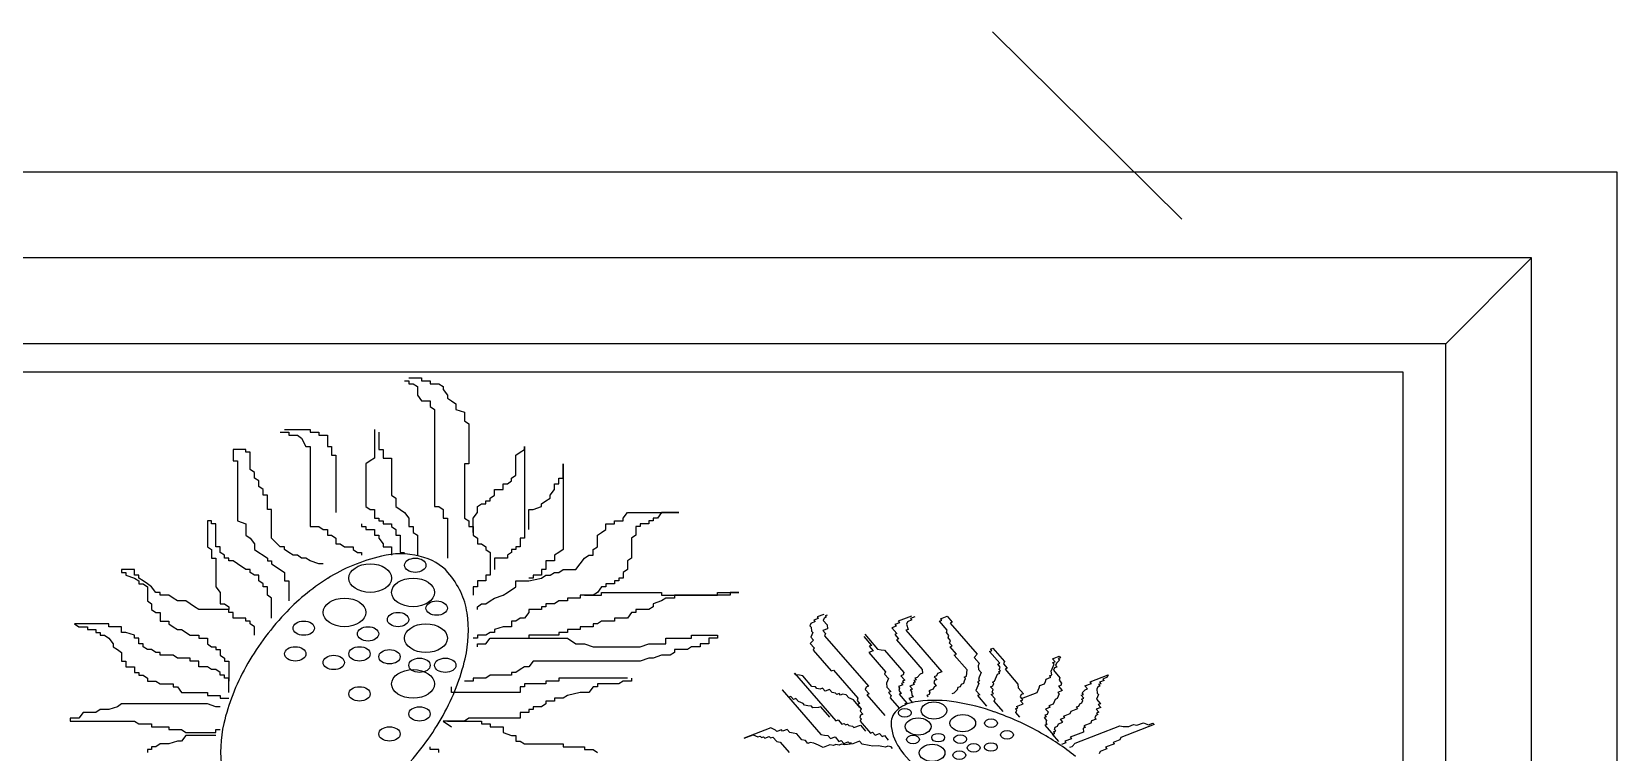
# Model space of a CAD drawing. Header units: millimetres. Extents: x 6388 to 59789, y -18725 to 8137.
# Drawn here: x 16702.6 to 17146.6, y 6246.8 to 6448.4 of the extents above; entities that cross this region are included whole.
import ezdxf

# ---------------------------------------------------------------- set-up
doc = ezdxf.new("R2010")
doc.units = ezdxf.units.MM

# ---------------------------------------------------------------- blocks, each defined once
blk = doc.blocks.new('A$C6FB662AA')
for p, q in [((1708.89, 2100.13), (1761.89, 2047.65)), ((1883.86, 2060.84), (1211.86, 2060.84)), ((1883.86, 1580.84), (1883.86, 2060.84)), ((1859.86, 2036.84), (1235.86, 2036.84)), ((1835.86, 2012.84), (1859.86, 2036.84)), ((1859.86, 1604.84), (1859.86, 2036.84)), ((1835.86, 2012.84), (1259.86, 2012.84)), ((1835.86, 1628.84), (1835.86, 2012.84)), ((1823.86, 2004.84), (1271.86, 2004.84)), ((1544.26, 2002.44), (1545.46, 2002.44)), ((1545.46, 2003.24), (1549.06, 2003.24)), ((1545.46, 2002.44), (1545.46, 2001.64)), ((1549.06, 2003.24), (1549.06, 2002.44)), ((1549.06, 2002.44), (1551.46, 2002.44)), ((1551.46, 2002.44), (1551.46, 2001.64)), ((1823.86, 1636.84), (1823.86, 2004.84)), ((1545.46, 2001.64), (1546.66, 2001.64)), ((1546.66, 2001.64), (1547.86, 2000.84)), ((1547.86, 2000.84), (1547.86, 1998.44)), ((1547.86, 1998.44), (1549.06, 1996.84)), ((1551.46, 2001.64), (1553.86, 2001.64)), ((1553.86, 2001.64), (1555.06, 2000.84)), ((1555.06, 2000.84), (1555.06, 2000.04)), ((1555.06, 2000.04), (1556.26, 1998.44)), ((1556.26, 1998.44), (1556.26, 1997.64)), ((1549.06, 1996.84), (1551.46, 1996.84)), ((1551.46, 1996.84), (1551.46, 1995.24)), ((1551.46, 1995.24), (1552.66, 1994.44)), ((1552.66, 1994.44), (1552.66, 1967.24)), ((1556.26, 1997.64), (1557.46, 1996.84)), ((1557.46, 1996.84), (1558.66, 1996.04)), ((1558.66, 1996.04), (1558.66, 1994.44)), ((1558.66, 1994.44), (1561.06, 1993.64)), ((1561.06, 1993.64), (1561.06, 1991.24)), ((1561.06, 1991.24), (1562.26, 1990.44)), ((1562.26, 1990.44), (1562.26, 1979.24)), ((1509.46, 1988.04), (1511.86, 1988.04)), ((1510.66, 1988.84), (1517.86, 1988.84)), ((1511.86, 1988.04), (1511.86, 1987.24)), ((1511.86, 1987.24), (1514.26, 1987.24)), ((1514.26, 1987.24), (1515.46, 1986.44)), ((1515.46, 1986.44), (1516.66, 1984.04)), ((1517.86, 1988.84), (1517.86, 1988.04)), ((1517.86, 1988.04), (1520.26, 1988.04)), ((1520.26, 1988.04), (1520.26, 1987.24)), ((1520.26, 1987.24), (1522.66, 1987.24)), ((1522.66, 1987.24), (1522.66, 1984.04)), ((1535.86, 1988.84), (1535.86, 1980.84)), ((1537.06, 1988.04), (1537.06, 1983.24)), ((1499.86, 1983.24), (1496.26, 1983.24)), ((1496.26, 1983.24), (1496.26, 1980.04)), ((1499.86, 1982.44), (1499.86, 1983.24)), ((1501.06, 1982.44), (1499.86, 1982.44)), ((1501.06, 1977.64), (1501.06, 1982.44)), ((1516.66, 1984.04), (1517.86, 1984.04)), ((1517.86, 1984.04), (1517.86, 1961.64)), ((1522.66, 1984.04), (1523.86, 1984.04)), ((1523.86, 1984.04), (1523.86, 1981.64)), ((1523.86, 1981.64), (1525.06, 1981.64)), ((1525.06, 1981.64), (1525.06, 1965.64)), ((1535.86, 1980.84), (1534.66, 1980.04)), ((1537.06, 1983.24), (1538.26, 1983.24)), ((1538.26, 1983.24), (1538.26, 1980.84)), ((1538.26, 1980.84), (1540.66, 1980.84)), ((1540.66, 1980.84), (1540.66, 1970.44)), ((1575.46, 1981.64), (1576.66, 1982.44)), ((1575.46, 1976.04), (1575.46, 1981.64)), ((1576.66, 1982.44), (1577.86, 1983.24)), ((1577.86, 1983.24), (1577.86, 1984.04)), ((1577.86, 1984.04), (1577.86, 1958.44)), ((1496.26, 1980.04), (1497.46, 1980.04)), ((1497.46, 1980.04), (1497.46, 1963.24)), ((1502.26, 1976.84), (1501.06, 1977.64)), ((1502.26, 1975.24), (1502.26, 1976.84)), ((1534.66, 1980.04), (1533.46, 1979.24)), ((1533.46, 1979.24), (1533.46, 1967.24)), ((1562.26, 1979.24), (1561.06, 1979.24)), ((1561.06, 1979.24), (1561.06, 1964.04)), ((1574.26, 1975.24), (1575.46, 1976.04)), ((1588.66, 1975.24), (1588.66, 1979.24)), ((1588.66, 1979.24), (1588.66, 1955.24)), ((1503.46, 1974.44), (1502.26, 1975.24)), ((1503.46, 1972.84), (1503.46, 1974.44)), ((1504.66, 1972.04), (1503.46, 1972.84)), ((1504.66, 1970.44), (1504.66, 1972.04)), ((1569.46, 1970.44), (1569.46, 1972.04)), ((1569.46, 1972.04), (1571.86, 1972.04)), ((1571.86, 1972.04), (1571.86, 1973.64)), ((1571.86, 1973.64), (1573.06, 1973.64)), ((1573.06, 1973.64), (1574.26, 1974.44)), ((1574.26, 1974.44), (1574.26, 1975.24)), ((1585.06, 1970.44), (1586.26, 1972.04)), ((1586.26, 1972.04), (1586.26, 1973.64)), ((1586.26, 1973.64), (1587.46, 1973.64)), ((1587.46, 1973.64), (1587.46, 1975.24)), ((1587.46, 1975.24), (1588.66, 1975.24)), ((1505.86, 1970.44), (1504.66, 1970.44)), ((1505.86, 1966.44), (1505.86, 1970.44)), ((1533.46, 1967.24), (1534.66, 1966.44)), ((1540.66, 1970.44), (1541.86, 1969.64)), ((1541.86, 1969.64), (1541.86, 1967.24)), ((1541.86, 1967.24), (1543.06, 1966.44)), ((1552.66, 1967.24), (1553.86, 1967.24)), ((1553.86, 1967.24), (1555.06, 1966.44)), ((1564.66, 1967.24), (1565.86, 1968.04)), ((1564.66, 1965.64), (1564.66, 1967.24)), ((1565.86, 1968.04), (1567.06, 1968.04)), ((1567.06, 1968.04), (1567.06, 1968.84)), ((1567.06, 1968.84), (1568.26, 1968.84)), ((1568.26, 1969.64), (1569.46, 1970.44)), ((1568.26, 1968.84), (1568.26, 1969.64)), ((1580.26, 1966.44), (1582.66, 1967.24)), ((1582.66, 1968.04), (1583.86, 1968.84)), ((1582.66, 1967.24), (1582.66, 1968.04)), ((1583.86, 1968.84), (1585.06, 1969.64)), ((1585.06, 1969.64), (1585.06, 1970.44)), ((1490.26, 1963.24), (1489.06, 1963.24)), ((1489.06, 1963.24), (1489.06, 1956.04)), ((1490.26, 1962.44), (1490.26, 1963.24)), ((1491.46, 1962.44), (1490.26, 1962.44)), ((1491.46, 1956.04), (1491.46, 1962.44)), ((1497.46, 1963.24), (1499.86, 1962.44)), ((1499.86, 1962.44), (1499.86, 1959.24)), ((1507.06, 1966.44), (1505.86, 1966.44)), ((1507.06, 1958.44), (1507.06, 1966.44)), ((1532.26, 1962.44), (1532.26, 1961.64)), ((1534.66, 1966.44), (1535.86, 1966.44)), ((1535.86, 1966.44), (1535.86, 1964.04)), ((1535.86, 1964.04), (1537.06, 1964.04)), ((1537.06, 1964.04), (1537.06, 1963.24)), ((1537.06, 1963.24), (1538.26, 1963.24)), ((1538.26, 1963.24), (1538.26, 1962.44)), ((1538.26, 1962.44), (1540.66, 1962.44)), ((1540.66, 1962.44), (1540.66, 1961.64)), ((1543.06, 1966.44), (1544.26, 1965.64)), ((1544.26, 1965.64), (1545.46, 1964.04)), ((1545.46, 1964.04), (1545.46, 1961.64)), ((1555.06, 1966.44), (1555.06, 1964.04)), ((1555.06, 1964.04), (1556.26, 1964.04)), ((1556.26, 1964.04), (1556.26, 1952.84)), ((1561.06, 1964.04), (1562.26, 1963.24)), ((1562.26, 1963.24), (1562.26, 1961.64)), ((1563.46, 1964.04), (1564.66, 1965.64)), ((1563.46, 1960.04), (1563.46, 1964.04)), ((1579.06, 1960.84), (1579.06, 1966.44)), ((1579.06, 1966.44), (1580.26, 1966.44)), ((1600.66, 1960.84), (1600.66, 1962.44)), ((1600.66, 1962.44), (1603.06, 1962.44)), ((1603.06, 1962.44), (1603.06, 1963.24)), ((1603.06, 1963.24), (1605.46, 1963.24)), ((1605.46, 1964.04), (1606.66, 1965.64)), ((1605.46, 1963.24), (1605.46, 1964.04)), ((1606.66, 1965.64), (1621.06, 1965.64)), ((1612.66, 1962.44), (1610.26, 1962.44)), ((1610.26, 1962.44), (1610.26, 1961.64)), ((1613.86, 1963.24), (1612.66, 1963.24)), ((1612.66, 1963.24), (1612.66, 1962.44)), ((1615.06, 1964.04), (1613.86, 1964.04)), ((1613.86, 1964.04), (1613.86, 1963.24)), ((1616.26, 1965.64), (1615.06, 1964.04)), ((1621.06, 1965.64), (1616.26, 1965.64)), ((1499.86, 1959.24), (1501.06, 1958.44)), ((1501.06, 1958.44), (1502.26, 1956.84)), ((1509.46, 1956.04), (1507.06, 1958.44)), ((1517.86, 1961.64), (1520.26, 1961.64)), ((1520.26, 1961.64), (1521.46, 1960.84)), ((1521.46, 1960.84), (1522.66, 1960.84)), ((1522.66, 1960.84), (1522.66, 1959.24)), ((1522.66, 1959.24), (1523.86, 1959.24)), ((1523.86, 1959.24), (1525.06, 1958.44)), ((1525.06, 1958.44), (1525.06, 1956.84)), ((1532.26, 1961.64), (1533.46, 1961.64)), ((1533.46, 1961.64), (1533.46, 1960.84)), ((1533.46, 1960.84), (1535.86, 1960.84)), ((1535.86, 1960.84), (1535.86, 1959.24)), ((1535.86, 1959.24), (1537.06, 1959.24)), ((1537.06, 1959.24), (1537.06, 1958.44)), ((1537.06, 1958.44), (1538.26, 1956.84)), ((1540.66, 1961.64), (1541.86, 1960.84)), ((1541.86, 1960.84), (1541.86, 1959.24)), ((1541.86, 1959.24), (1543.06, 1959.24)), ((1543.06, 1959.24), (1543.06, 1954.44)), ((1545.46, 1961.64), (1546.66, 1961.64)), ((1546.66, 1961.64), (1546.66, 1960.04)), ((1546.66, 1960.04), (1547.86, 1959.24)), ((1547.86, 1959.24), (1547.86, 1953.64)), ((1562.26, 1961.64), (1563.46, 1961.64)), ((1563.46, 1961.64), (1563.46, 1959.24)), ((1563.46, 1959.24), (1564.66, 1958.44)), ((1564.66, 1958.44), (1564.66, 1956.84)), ((1577.86, 1958.44), (1576.66, 1958.44)), ((1576.66, 1958.44), (1576.66, 1956.04)), ((1598.26, 1959.24), (1599.46, 1960.04)), ((1598.26, 1956.04), (1598.26, 1959.24)), ((1599.46, 1960.04), (1600.66, 1960.84)), ((1609.06, 1959.24), (1607.86, 1958.44)), ((1607.86, 1958.44), (1607.86, 1952.84)), ((1610.26, 1961.64), (1609.06, 1961.64)), ((1609.06, 1961.64), (1609.06, 1959.24)), ((1489.06, 1956.04), (1490.26, 1955.24)), ((1490.26, 1955.24), (1490.26, 1952.84)), ((1492.66, 1956.04), (1491.46, 1956.04)), ((1492.66, 1954.44), (1492.66, 1956.04)), ((1493.86, 1953.64), (1492.66, 1954.44)), ((1493.86, 1952.84), (1493.86, 1953.64)), ((1502.26, 1956.84), (1502.26, 1955.24)), ((1502.26, 1955.24), (1503.46, 1954.44)), ((1503.46, 1954.44), (1504.66, 1953.64)), ((1504.66, 1953.64), (1505.86, 1952.84)), ((1510.66, 1956.04), (1509.46, 1956.04)), ((1510.66, 1955.24), (1510.66, 1956.04)), ((1511.86, 1954.44), (1510.66, 1955.24)), ((1513.06, 1953.64), (1511.86, 1954.44)), ((1514.26, 1953.64), (1513.06, 1953.64)), ((1515.46, 1952.84), (1514.26, 1953.64)), ((1525.06, 1956.84), (1526.26, 1956.84)), ((1526.26, 1956.84), (1527.46, 1956.04)), ((1527.46, 1956.04), (1529.86, 1956.04)), ((1529.86, 1956.04), (1529.86, 1955.24)), ((1529.86, 1955.24), (1531.06, 1954.44)), ((1531.06, 1954.44), (1532.26, 1954.44)), ((1532.26, 1954.44), (1532.26, 1953.64)), ((1538.26, 1956.84), (1538.26, 1956.04)), ((1538.26, 1956.04), (1540.66, 1956.04)), ((1540.66, 1956.04), (1540.66, 1953.64)), ((1543.06, 1954.44), (1544.26, 1954.44)), ((1564.66, 1956.84), (1565.86, 1956.84)), ((1565.86, 1956.84), (1567.06, 1956.04)), ((1567.06, 1956.04), (1567.06, 1955.24)), ((1567.06, 1955.24), (1568.26, 1954.44)), ((1568.26, 1954.44), (1568.26, 1948.04)), ((1574.26, 1954.44), (1573.06, 1953.64)), ((1573.06, 1953.64), (1573.06, 1952.84)), ((1575.46, 1955.24), (1574.26, 1955.24)), ((1574.26, 1955.24), (1574.26, 1954.44)), ((1576.66, 1956.04), (1575.46, 1956.04)), ((1575.46, 1956.04), (1575.46, 1955.24)), ((1587.46, 1954.44), (1586.26, 1953.64)), ((1586.26, 1953.64), (1586.26, 1952.04)), ((1588.66, 1955.24), (1587.46, 1954.44)), ((1594.66, 1952.84), (1595.86, 1953.64)), ((1595.86, 1953.64), (1597.06, 1953.64)), ((1597.06, 1955.24), (1598.26, 1956.04)), ((1597.06, 1953.64), (1597.06, 1955.24)), ((1465.06, 1949.64), (1465.06, 1948.84)), ((1468.66, 1949.64), (1465.06, 1949.64)), ((1468.66, 1948.04), (1468.66, 1949.64)), ((1490.26, 1952.84), (1491.46, 1952.84)), ((1491.46, 1952.84), (1491.46, 1944.84)), ((1495.06, 1952.84), (1493.86, 1952.84)), ((1495.06, 1952.04), (1495.06, 1952.84)), ((1496.26, 1952.04), (1495.06, 1952.04)), ((1497.46, 1951.24), (1496.26, 1952.04)), ((1499.86, 1949.64), (1497.46, 1951.24)), ((1501.06, 1949.64), (1499.86, 1949.64)), ((1501.06, 1948.84), (1501.06, 1949.64)), ((1505.86, 1952.84), (1505.86, 1952.04)), ((1505.86, 1952.04), (1507.06, 1952.04)), ((1507.06, 1952.04), (1507.06, 1951.24)), ((1507.06, 1951.24), (1509.46, 1949.64)), ((1509.46, 1949.64), (1510.66, 1948.84)), ((1516.66, 1952.84), (1515.46, 1952.84)), ((1517.86, 1952.04), (1516.66, 1952.84)), ((1520.26, 1951.24), (1517.86, 1952.04)), ((1521.46, 1951.24), (1520.26, 1951.24)), ((1573.06, 1952.84), (1569.46, 1952.84)), ((1569.46, 1952.84), (1569.46, 1949.64)), ((1582.66, 1949.64), (1582.66, 1948.04)), ((1583.86, 1949.64), (1582.66, 1949.64)), ((1586.26, 1952.04), (1583.86, 1952.04)), ((1583.86, 1952.04), (1583.86, 1949.64)), ((1587.46, 1948.84), (1588.66, 1949.64)), ((1588.66, 1949.64), (1592.26, 1949.64)), ((1592.26, 1949.64), (1593.46, 1951.24)), ((1593.46, 1951.24), (1594.66, 1952.84)), ((1606.66, 1949.64), (1605.46, 1948.84)), ((1607.86, 1952.84), (1606.66, 1952.04)), ((1606.66, 1952.04), (1606.66, 1949.64)), ((1465.06, 1948.84), (1466.26, 1948.84)), ((1466.26, 1948.84), (1466.26, 1948.04)), ((1466.26, 1948.04), (1468.66, 1947.24)), ((1469.86, 1948.04), (1468.66, 1948.04)), ((1468.66, 1947.24), (1469.86, 1946.44)), ((1469.86, 1947.24), (1469.86, 1948.04)), ((1471.06, 1946.44), (1469.86, 1947.24)), ((1469.86, 1946.44), (1469.86, 1945.64)), ((1469.86, 1945.64), (1471.06, 1945.64)), ((1472.26, 1945.64), (1471.06, 1946.44)), ((1471.06, 1945.64), (1472.26, 1944.84)), ((1473.46, 1944.84), (1472.26, 1945.64)), ((1472.26, 1944.84), (1472.26, 1940.84)), ((1474.66, 1943.24), (1473.46, 1944.84)), ((1491.46, 1944.84), (1492.66, 1943.24)), ((1502.26, 1948.04), (1501.06, 1948.84)), ((1503.46, 1948.04), (1502.26, 1948.04)), ((1503.46, 1946.44), (1503.46, 1948.04)), ((1504.66, 1945.64), (1503.46, 1946.44)), ((1504.66, 1944.84), (1504.66, 1945.64)), ((1505.86, 1944.84), (1504.66, 1944.84)), ((1505.86, 1942.44), (1505.86, 1944.84)), ((1510.66, 1948.84), (1510.66, 1946.44)), ((1510.66, 1946.44), (1511.86, 1946.44)), ((1511.86, 1946.44), (1511.86, 1940.84)), ((1564.66, 1944.84), (1563.46, 1944.84)), ((1563.46, 1944.84), (1563.46, 1942.44)), ((1567.06, 1946.44), (1564.66, 1946.44)), ((1564.66, 1946.44), (1564.66, 1944.84)), ((1568.26, 1948.04), (1567.06, 1948.04)), ((1567.06, 1948.04), (1567.06, 1946.44)), ((1573.06, 1943.24), (1575.46, 1944.84)), ((1575.46, 1944.84), (1575.46, 1946.44)), ((1575.46, 1946.44), (1579.06, 1946.44)), ((1580.26, 1947.24), (1579.06, 1947.24)), ((1579.06, 1946.44), (1582.66, 1947.24)), ((1582.66, 1948.04), (1580.26, 1948.04)), ((1580.26, 1948.04), (1580.26, 1947.24)), ((1582.66, 1947.24), (1583.86, 1948.04)), ((1583.86, 1948.04), (1585.06, 1948.04)), ((1585.06, 1948.04), (1586.26, 1948.84)), ((1586.26, 1948.84), (1587.46, 1948.84)), ((1599.46, 1944.84), (1598.26, 1943.24)), ((1600.66, 1944.84), (1599.46, 1944.84)), ((1603.06, 1945.64), (1600.66, 1945.64)), ((1600.66, 1945.64), (1600.66, 1944.84)), ((1604.26, 1946.44), (1603.06, 1946.44)), ((1603.06, 1946.44), (1603.06, 1945.64)), ((1605.46, 1947.24), (1604.26, 1947.24)), ((1604.26, 1947.24), (1604.26, 1946.44)), ((1605.46, 1948.84), (1605.46, 1947.24)), ((1472.26, 1940.84), (1473.46, 1940.04)), ((1475.86, 1943.24), (1474.66, 1943.24)), ((1475.86, 1942.44), (1475.86, 1943.24)), ((1478.26, 1942.44), (1475.86, 1942.44)), ((1479.46, 1941.64), (1478.26, 1942.44)), ((1480.66, 1940.84), (1479.46, 1941.64)), ((1483.06, 1940.84), (1480.66, 1940.84)), ((1484.26, 1940.04), (1483.06, 1940.84)), ((1492.66, 1943.24), (1492.66, 1940.04)), ((1507.06, 1941.64), (1505.86, 1942.44)), ((1507.06, 1936.04), (1507.06, 1941.64)), ((1567.06, 1940.04), (1568.26, 1940.84)), ((1568.26, 1940.84), (1569.46, 1941.64)), ((1569.46, 1941.64), (1571.86, 1942.44)), ((1571.86, 1942.44), (1573.06, 1943.24)), ((1587.46, 1940.84), (1586.26, 1940.04)), ((1589.86, 1940.84), (1587.46, 1940.84)), ((1593.46, 1941.64), (1589.86, 1941.64)), ((1589.86, 1941.64), (1589.86, 1940.84)), ((1597.06, 1942.44), (1593.46, 1942.44)), ((1593.46, 1942.44), (1593.46, 1941.64)), ((1594.66, 1942.44), (1599.46, 1942.44)), ((1598.26, 1943.24), (1597.06, 1942.44)), ((1599.46, 1942.44), (1599.46, 1943.24)), ((1599.46, 1943.24), (1616.26, 1943.24)), ((1616.26, 1940.84), (1613.86, 1940.04)), ((1616.26, 1943.24), (1616.26, 1942.44)), ((1616.26, 1942.44), (1631.86, 1942.44)), ((1617.46, 1941.64), (1616.26, 1940.84)), ((1619.86, 1941.64), (1617.46, 1941.64)), ((1619.86, 1942.44), (1619.86, 1941.64)), ((1635.46, 1942.44), (1619.86, 1942.44)), ((1631.86, 1942.44), (1631.86, 1943.24)), ((1631.86, 1943.24), (1637.86, 1943.24)), ((1637.86, 1943.24), (1635.46, 1943.24)), ((1635.46, 1943.24), (1635.46, 1942.44)), ((1473.46, 1940.04), (1473.46, 1938.44)), ((1473.46, 1938.44), (1474.66, 1937.64)), ((1474.66, 1937.64), (1475.86, 1937.64)), ((1475.86, 1937.64), (1475.86, 1935.24)), ((1485.46, 1939.24), (1484.26, 1940.04)), ((1486.66, 1938.44), (1485.46, 1939.24)), ((1495.06, 1938.44), (1486.66, 1938.44)), ((1492.66, 1940.04), (1493.86, 1940.04)), ((1493.86, 1940.04), (1495.06, 1939.24)), ((1495.06, 1939.24), (1495.06, 1938.44)), ((1495.06, 1937.64), (1495.06, 1938.44)), ((1496.26, 1937.64), (1495.06, 1937.64)), ((1496.26, 1936.04), (1496.26, 1937.64)), ((1499.86, 1936.04), (1496.26, 1936.04)), ((1499.86, 1935.24), (1499.86, 1936.04)), ((1564.66, 1939.24), (1565.86, 1940.04)), ((1564.66, 1938.44), (1564.66, 1939.24)), ((1565.86, 1940.04), (1567.06, 1940.04)), ((1576.66, 1936.04), (1575.46, 1935.24)), ((1577.86, 1936.04), (1576.66, 1936.04)), ((1579.06, 1937.64), (1577.86, 1936.04)), ((1582.66, 1938.44), (1579.06, 1938.44)), ((1579.06, 1938.44), (1579.06, 1937.64)), ((1583.86, 1939.24), (1582.66, 1939.24)), ((1582.66, 1939.24), (1582.66, 1938.44)), ((1586.26, 1940.04), (1583.86, 1940.04)), ((1583.86, 1940.04), (1583.86, 1939.24)), ((1606.66, 1936.04), (1603.06, 1936.04)), ((1603.06, 1936.04), (1603.06, 1935.24)), ((1607.86, 1937.64), (1606.66, 1936.04)), ((1609.06, 1937.64), (1607.86, 1937.64)), ((1612.66, 1938.44), (1609.06, 1938.44)), ((1609.06, 1938.44), (1609.06, 1937.64)), ((1613.86, 1939.24), (1612.66, 1938.44)), ((1613.86, 1940.04), (1613.86, 1939.24)), ((1660.14, 1935.96), (1658.9, 1935.48)), ((1661.65, 1937.1), (1659.78, 1936.38)), ((1659.78, 1936.38), (1660.14, 1935.96)), ((1661.75, 1936.03), (1661.49, 1935.37)), ((1662.37, 1936.27), (1661.75, 1936.03)), ((1662.64, 1936.92), (1662.01, 1936.68)), ((1662.01, 1936.68), (1662.37, 1936.27)), ((1686.22, 1936.6), (1682.48, 1935.16)), ((1687.2, 1936.43), (1685.95, 1935.94)), ((1685.95, 1935.94), (1686.31, 1935.53)), ((1694.35, 1935.86), (1696.22, 1936.58)), ((1694.71, 1935.44), (1694.35, 1935.86)), ((1696.22, 1936.58), (1697.66, 1934.92)), ((1461.46, 1934.44), (1451.86, 1934.44)), ((1451.86, 1934.44), (1453.06, 1933.64)), ((1453.06, 1933.64), (1455.46, 1933.64)), ((1455.46, 1933.64), (1455.46, 1932.84)), ((1455.46, 1932.84), (1457.86, 1932.84)), ((1457.86, 1932.84), (1457.86, 1932.04)), ((1457.86, 1932.04), (1459.06, 1932.04)), ((1459.06, 1932.04), (1459.06, 1931.24)), ((1461.46, 1933.64), (1461.46, 1934.44)), ((1465.06, 1933.64), (1461.46, 1933.64)), ((1465.06, 1932.04), (1465.06, 1933.64)), ((1466.26, 1932.04), (1465.06, 1932.04)), ((1468.66, 1931.24), (1466.26, 1932.04)), ((1475.86, 1935.24), (1478.26, 1935.24)), ((1478.26, 1935.24), (1478.26, 1934.44)), ((1478.26, 1934.44), (1479.46, 1933.64)), ((1479.46, 1933.64), (1480.66, 1932.84)), ((1480.66, 1932.84), (1481.86, 1932.84)), ((1481.86, 1932.84), (1484.26, 1931.24)), ((1501.06, 1935.24), (1499.86, 1935.24)), ((1501.06, 1934.44), (1501.06, 1935.24)), ((1502.26, 1933.64), (1501.06, 1934.44)), ((1502.26, 1931.24), (1502.26, 1933.64)), ((1568.26, 1932.04), (1567.06, 1931.24)), ((1569.46, 1932.04), (1568.26, 1932.04)), ((1571.86, 1933.64), (1569.46, 1932.84)), ((1569.46, 1932.84), (1569.46, 1932.04)), ((1574.26, 1933.64), (1571.86, 1933.64)), ((1575.46, 1935.24), (1574.26, 1935.24)), ((1574.26, 1935.24), (1574.26, 1933.64)), ((1589.86, 1932.04), (1587.46, 1932.04)), ((1587.46, 1932.04), (1587.46, 1931.24)), ((1593.46, 1932.84), (1589.86, 1932.84)), ((1589.86, 1932.84), (1589.86, 1932.04)), ((1597.06, 1933.64), (1593.46, 1933.64)), ((1593.46, 1933.64), (1593.46, 1932.84)), ((1598.26, 1934.44), (1597.06, 1934.44)), ((1597.06, 1934.44), (1597.06, 1933.64)), ((1599.46, 1935.24), (1598.26, 1934.44)), ((1603.06, 1935.24), (1599.46, 1935.24)), ((1658.01, 1934.58), (1657.75, 1933.93)), ((1657.75, 1933.93), (1658.11, 1933.51)), ((1659.26, 1935.07), (1658.01, 1934.58)), ((1658.31, 1931.37), (1658.05, 1930.71)), ((1658.11, 1933.51), (1658.21, 1932.44)), ((1658.21, 1932.44), (1658.57, 1932.03)), ((1658.57, 1932.03), (1658.31, 1931.37)), ((1658.9, 1935.48), (1659.26, 1935.07)), ((1662.67, 1933.05), (1661.42, 1932.57)), ((1661.42, 1932.57), (1662.15, 1931.74)), ((1661.49, 1935.37), (1662.57, 1934.13)), ((1662.15, 1931.74), (1661.88, 1931.09)), ((1662.57, 1934.13), (1662.67, 1933.05)), ((1673.13, 1931.55), (1676.74, 1927.39)), ((1681.95, 1933.84), (1680.71, 1933.36)), ((1680.71, 1933.36), (1682.15, 1931.7)), ((1682.15, 1931.7), (1681.53, 1931.46)), ((1681.53, 1931.46), (1682.61, 1930.22)), ((1682.84, 1934.74), (1681.59, 1934.26)), ((1681.59, 1934.26), (1681.95, 1933.84)), ((1682.48, 1935.16), (1682.84, 1934.74)), ((1685.27, 1932.9), (1684.64, 1932.66)), ((1684.64, 1932.66), (1694.75, 1921.03)), ((1685.07, 1935.05), (1684.81, 1934.39)), ((1684.81, 1934.39), (1685.27, 1932.9)), ((1686.31, 1935.53), (1685.07, 1935.05)), ((1694.09, 1935.2), (1694.71, 1935.44)), ((1696.25, 1932.71), (1694.09, 1935.2)), ((1695.99, 1932.05), (1696.25, 1932.71)), ((1696.71, 1931.22), (1695.99, 1932.05)), ((1697.66, 1934.92), (1697.04, 1934.68)), ((1697.04, 1934.68), (1704.62, 1925.95)), ((1459.06, 1931.24), (1460.26, 1931.24)), ((1460.26, 1931.24), (1461.46, 1930.44)), ((1461.46, 1930.44), (1462.66, 1928.84)), ((1462.66, 1928.84), (1462.66, 1928.04)), ((1462.66, 1928.04), (1463.86, 1927.24)), ((1463.86, 1927.24), (1465.06, 1926.44)), ((1468.66, 1930.44), (1468.66, 1931.24)), ((1469.86, 1930.44), (1468.66, 1930.44)), ((1469.86, 1928.84), (1469.86, 1930.44)), ((1471.06, 1928.84), (1469.86, 1928.84)), ((1471.06, 1928.04), (1471.06, 1928.84)), ((1472.26, 1927.24), (1471.06, 1928.04)), ((1473.46, 1927.24), (1472.26, 1927.24)), ((1474.66, 1926.44), (1473.46, 1927.24)), ((1484.26, 1931.24), (1486.66, 1931.24)), ((1486.66, 1931.24), (1486.66, 1930.44)), ((1486.66, 1930.44), (1489.06, 1930.44)), ((1489.06, 1930.44), (1489.06, 1928.84)), ((1489.06, 1928.84), (1490.26, 1928.04)), ((1490.26, 1928.04), (1491.46, 1928.04)), ((1491.46, 1928.04), (1491.46, 1927.24)), ((1491.46, 1927.24), (1492.66, 1927.24)), ((1492.66, 1927.24), (1492.66, 1925.64)), ((1564.66, 1930.44), (1563.46, 1930.44)), ((1567.06, 1931.24), (1564.66, 1931.24)), ((1564.66, 1931.24), (1564.66, 1930.44)), ((1564.66, 1928.04), (1564.66, 1928.84)), ((1564.66, 1928.84), (1567.06, 1928.84)), ((1567.06, 1928.84), (1568.26, 1930.44)), ((1568.26, 1930.44), (1589.86, 1930.44)), ((1587.46, 1931.24), (1579.06, 1931.24)), ((1579.06, 1931.24), (1579.06, 1930.44)), ((1589.86, 1930.44), (1592.26, 1928.84)), ((1592.26, 1928.84), (1594.66, 1928.84)), ((1594.66, 1928.84), (1597.06, 1928.04)), ((1597.06, 1928.04), (1610.26, 1928.04)), ((1610.26, 1928.04), (1612.66, 1928.84)), ((1612.66, 1928.84), (1617.46, 1928.84)), ((1617.46, 1928.84), (1617.46, 1930.44)), ((1617.46, 1930.44), (1624.66, 1930.44)), ((1619.86, 1927.24), (1619.86, 1926.44)), ((1623.46, 1927.24), (1619.86, 1927.24)), ((1624.66, 1928.04), (1623.46, 1927.24)), ((1624.66, 1930.44), (1624.66, 1931.24)), ((1624.66, 1931.24), (1631.86, 1931.24)), ((1627.06, 1928.04), (1624.66, 1928.04)), ((1629.46, 1928.84), (1627.06, 1928.84)), ((1627.06, 1928.84), (1627.06, 1928.04)), ((1629.46, 1930.44), (1629.46, 1928.84)), ((1631.86, 1930.44), (1629.46, 1930.44)), ((1631.86, 1931.24), (1631.86, 1930.44)), ((1658.77, 1929.88), (1657.88, 1928.99)), ((1657.88, 1928.99), (1658.97, 1927.74)), ((1658.05, 1930.71), (1658.77, 1929.88)), ((1658.97, 1927.74), (1658.7, 1927.09)), ((1658.7, 1927.09), (1663.76, 1921.27)), ((1661.88, 1931.09), (1674.15, 1916.97)), ((1672.87, 1930.89), (1675.03, 1928.4)), ((1675.49, 1926.91), (1674.25, 1926.43)), ((1675.03, 1928.4), (1674.41, 1928.16)), ((1674.41, 1928.16), (1675.49, 1926.91)), ((1676.74, 1927.39), (1677.72, 1927.22)), ((1677.72, 1927.22), (1678.71, 1927.04)), ((1678.71, 1927.04), (1684.12, 1920.81)), ((1682.61, 1930.22), (1681.99, 1929.97)), ((1681.99, 1929.97), (1689.2, 1921.67)), ((1696.45, 1930.57), (1696.71, 1931.22)), ((1697.17, 1929.74), (1696.45, 1930.57)), ((1696.91, 1929.08), (1697.17, 1929.74)), ((1697.63, 1928.25), (1696.91, 1929.08)), ((1697.01, 1928.01), (1697.63, 1928.25)), ((1698.81, 1925.93), (1697.01, 1928.01)), ((1708.09, 1926.74), (1708.72, 1926.98)), ((1708.35, 1927.4), (1708.98, 1927.64)), ((1708.72, 1926.98), (1708.35, 1927.4)), ((1708.98, 1927.64), (1712.23, 1923.9)), ((1465.06, 1926.44), (1465.06, 1924.04)), ((1465.06, 1924.04), (1466.26, 1924.04)), ((1466.26, 1924.04), (1466.26, 1922.44)), ((1475.86, 1926.44), (1474.66, 1926.44)), ((1475.86, 1925.64), (1475.86, 1926.44)), ((1479.46, 1925.64), (1475.86, 1925.64)), ((1480.66, 1924.84), (1479.46, 1925.64)), ((1484.26, 1924.84), (1480.66, 1924.84)), ((1484.26, 1924.04), (1484.26, 1924.84)), ((1486.66, 1924.04), (1484.26, 1924.04)), ((1486.66, 1922.44), (1486.66, 1924.04)), ((1492.66, 1925.64), (1493.86, 1924.84)), ((1493.86, 1924.84), (1493.86, 1924.04)), ((1493.86, 1924.04), (1495.06, 1924.04)), ((1495.06, 1924.04), (1495.06, 1918.44)), ((1580.26, 1924.04), (1579.06, 1922.44)), ((1610.26, 1924.04), (1580.26, 1924.04)), ((1612.66, 1924.84), (1610.26, 1924.04)), ((1613.86, 1924.84), (1612.66, 1924.84)), ((1616.26, 1925.64), (1613.86, 1924.84)), ((1618.66, 1925.64), (1616.26, 1925.64)), ((1619.86, 1926.44), (1618.66, 1925.64)), ((1674.25, 1926.43), (1678.94, 1921.03)), ((1698.19, 1925.69), (1698.81, 1925.93)), ((1701.8, 1921.54), (1698.19, 1925.69)), ((1704.62, 1925.95), (1703.73, 1925.06)), ((1703.73, 1925.06), (1705.18, 1923.4)), ((1705.18, 1923.4), (1704.91, 1922.74)), ((1704.91, 1922.74), (1705.01, 1921.67)), ((1710.98, 1923.42), (1708.09, 1926.74)), ((1710.36, 1923.18), (1710.98, 1923.42)), ((1711.08, 1922.35), (1710.36, 1923.18)), ((1712.23, 1923.9), (1711.96, 1923.24)), ((1711.96, 1923.24), (1713.05, 1922)), ((1725.64, 1921.87), (1725.9, 1922.53)), ((1725.7, 1924.67), (1727.57, 1925.39)), ((1726.43, 1923.84), (1725.7, 1924.67)), ((1725.8, 1923.6), (1726.43, 1923.84)), ((1726.16, 1923.18), (1725.8, 1923.6)), ((1725.9, 1922.53), (1726.16, 1923.18)), ((1726.79, 1923.42), (1726.52, 1922.77)), ((1726.52, 1922.77), (1726.89, 1922.35)), ((1727.67, 1924.32), (1726.79, 1923.42)), ((1727.93, 1924.97), (1727.31, 1924.73)), ((1727.31, 1924.73), (1727.67, 1924.32)), ((1727.57, 1925.39), (1727.93, 1924.97)), ((1466.26, 1922.44), (1468.66, 1922.44)), ((1468.66, 1922.44), (1468.66, 1920.84)), ((1468.66, 1920.84), (1469.86, 1920.84)), ((1469.86, 1920.84), (1469.86, 1920.04)), ((1469.86, 1920.04), (1471.06, 1920.04)), ((1471.06, 1920.04), (1472.26, 1919.24)), ((1472.26, 1919.24), (1472.26, 1918.44)), ((1472.26, 1918.44), (1474.66, 1918.44)), ((1474.66, 1918.44), (1475.86, 1917.64)), ((1489.06, 1922.44), (1486.66, 1922.44)), ((1490.26, 1921.64), (1489.06, 1922.44)), ((1491.46, 1921.64), (1490.26, 1921.64)), ((1492.66, 1920.84), (1491.46, 1921.64)), ((1492.66, 1920.04), (1492.66, 1920.84)), ((1493.86, 1920.04), (1492.66, 1920.04)), ((1493.86, 1919.24), (1493.86, 1920.04)), ((1495.06, 1919.24), (1493.86, 1919.24)), ((1495.06, 1915.24), (1495.06, 1919.24)), ((1563.46, 1918.44), (1561.06, 1918.44)), ((1567.06, 1919.24), (1563.46, 1919.24)), ((1563.46, 1919.24), (1563.46, 1918.44)), ((1568.26, 1920.04), (1567.06, 1919.24)), ((1574.26, 1920.04), (1568.26, 1920.04)), ((1575.46, 1920.84), (1574.26, 1920.84)), ((1574.26, 1920.84), (1574.26, 1920.04)), ((1576.66, 1921.64), (1575.46, 1920.84)), ((1577.86, 1922.44), (1576.66, 1921.64)), ((1579.06, 1922.44), (1577.86, 1922.44)), ((1587.46, 1918.44), (1583.86, 1918.44)), ((1583.86, 1918.44), (1583.86, 1917.64)), ((1606.66, 1919.24), (1587.46, 1919.24)), ((1587.46, 1919.24), (1587.46, 1918.44)), ((1605.46, 1918.44), (1604.26, 1917.64)), ((1607.86, 1918.44), (1605.46, 1918.44)), ((1607.86, 1919.24), (1607.86, 1918.44)), ((1653.85, 1920.22), (1653.49, 1920.64)), ((1653.49, 1920.64), (1665.04, 1907.34)), ((1654.84, 1920.05), (1653.85, 1920.22)), ((1655.82, 1919.87), (1654.84, 1920.05)), ((1658.35, 1916.96), (1655.82, 1919.87)), ((1663.76, 1921.27), (1664.38, 1921.51)), ((1664.38, 1921.51), (1671.24, 1913.62)), ((1678.94, 1921.03), (1678.68, 1920.38)), ((1678.68, 1920.38), (1679.76, 1919.13)), ((1679.5, 1918.47), (1679.24, 1917.82)), ((1679.76, 1919.13), (1679.5, 1918.47)), ((1683.86, 1920.16), (1683.24, 1919.92)), ((1683.24, 1919.92), (1684.32, 1918.67)), ((1684.32, 1918.67), (1683.7, 1918.43)), ((1683.7, 1918.43), (1684.06, 1918.02)), ((1684.12, 1920.81), (1683.86, 1920.16)), ((1687.27, 1918.15), (1686.65, 1917.91)), ((1687.53, 1918.8), (1686.91, 1918.56)), ((1686.91, 1918.56), (1687.27, 1918.15)), ((1687.79, 1919.46), (1687.17, 1919.22)), ((1687.17, 1919.22), (1687.53, 1918.8)), ((1688.68, 1920.36), (1687.79, 1919.46)), ((1689.3, 1920.6), (1688.68, 1920.36)), ((1689.2, 1921.67), (1689.3, 1920.6)), ((1692.71, 1918.59), (1692.45, 1917.93)), ((1693.24, 1919.9), (1692.62, 1919.66)), ((1692.62, 1919.66), (1693.34, 1918.83)), ((1693.34, 1918.83), (1692.71, 1918.59)), ((1693.5, 1920.55), (1693.24, 1919.9)), ((1694.75, 1921.03), (1693.5, 1920.55)), ((1700.85, 1917.84), (1701.11, 1918.5)), ((1701.01, 1919.57), (1701.63, 1919.81)), ((1701.37, 1919.16), (1701.01, 1919.57)), ((1701.11, 1918.5), (1701.37, 1919.16)), ((1701.63, 1919.81), (1701.8, 1921.54)), ((1705.31, 1918.46), (1704.68, 1918.22)), ((1704.68, 1918.22), (1705.05, 1917.8)), ((1705.21, 1919.53), (1704.95, 1918.87)), ((1704.95, 1918.87), (1705.31, 1918.46)), ((1705.01, 1921.67), (1705.73, 1920.84)), ((1705.47, 1920.18), (1705.21, 1919.53)), ((1705.73, 1920.84), (1705.47, 1920.18)), ((1708.88, 1918.17), (1709.51, 1918.41)), ((1709.24, 1917.76), (1708.88, 1918.17)), ((1709.51, 1918.41), (1710.03, 1919.72)), ((1710.03, 1919.72), (1710.29, 1920.38)), ((1710.29, 1920.38), (1710.92, 1920.62)), ((1710.55, 1921.04), (1711.18, 1921.28)), ((1710.92, 1920.62), (1710.55, 1921.04)), ((1710.82, 1921.69), (1711.08, 1922.35)), ((1711.18, 1921.28), (1710.82, 1921.69)), ((1713.05, 1922), (1712.42, 1921.76)), ((1712.42, 1921.76), (1716.03, 1917.6)), ((1723.44, 1917.69), (1723.71, 1918.35)), ((1723.71, 1918.35), (1723.97, 1919.01)), ((1723.97, 1919.01), (1725.21, 1919.49)), ((1724.85, 1919.9), (1725.48, 1920.14)), ((1725.21, 1919.49), (1724.85, 1919.9)), ((1725.38, 1921.21), (1725.64, 1921.87)), ((1725.48, 1920.14), (1725.38, 1921.21)), ((1726.26, 1922.11), (1726, 1921.45)), ((1726, 1921.45), (1727.8, 1919.38)), ((1726.89, 1922.35), (1726.26, 1922.11)), ((1727.8, 1919.38), (1727.54, 1918.72)), ((1727.54, 1918.72), (1728.26, 1917.89)), ((1736.3, 1918.22), (1741.28, 1920.14)), ((1736.66, 1917.8), (1736.3, 1918.22)), ((1740.14, 1918.59), (1738.89, 1918.11)), ((1738.89, 1918.11), (1739.25, 1917.7)), ((1741.02, 1919.49), (1739.78, 1919.01)), ((1739.78, 1919.01), (1740.14, 1918.59)), ((1741.28, 1920.14), (1741.02, 1919.49)), ((1475.86, 1917.64), (1479.46, 1917.64)), ((1479.46, 1917.64), (1479.46, 1916.84)), ((1479.46, 1916.84), (1480.66, 1916.84)), ((1480.66, 1916.84), (1481.86, 1915.24)), ((1481.86, 1915.24), (1489.06, 1915.24)), ((1489.06, 1915.24), (1489.06, 1914.44)), ((1489.06, 1914.44), (1492.66, 1914.44)), ((1492.66, 1914.44), (1492.66, 1913.64)), ((1492.66, 1913.64), (1495.06, 1913.64)), ((1557.46, 1915.24), (1557.46, 1916.84)), ((1576.66, 1915.24), (1557.46, 1915.24)), ((1577.86, 1916.84), (1576.66, 1916.84)), ((1576.66, 1916.84), (1576.66, 1915.24)), ((1583.86, 1917.64), (1577.86, 1917.64)), ((1577.86, 1917.64), (1577.86, 1916.84)), ((1588.66, 1913.64), (1586.26, 1913.64)), ((1586.26, 1913.64), (1586.26, 1912.84)), ((1589.86, 1914.44), (1588.66, 1913.64)), ((1593.46, 1915.24), (1589.86, 1914.44)), ((1595.86, 1915.24), (1593.46, 1915.24)), ((1597.06, 1916.84), (1595.86, 1915.24)), ((1598.26, 1916.84), (1597.06, 1916.84)), ((1604.26, 1917.64), (1598.26, 1917.64)), ((1598.26, 1917.64), (1598.26, 1916.84)), ((1651.85, 1913.9), (1650.05, 1915.98)), ((1650.05, 1915.98), (1660.87, 1903.52)), ((1652.48, 1914.14), (1651.85, 1913.9)), ((1653.2, 1913.31), (1652.48, 1914.14)), ((1659.33, 1916.79), (1658.35, 1916.96)), ((1659.69, 1916.37), (1659.33, 1916.79)), ((1660.67, 1916.2), (1659.69, 1916.37)), ((1661.3, 1916.44), (1660.67, 1916.2)), ((1662.02, 1915.61), (1661.3, 1916.44)), ((1663.27, 1916.09), (1662.02, 1915.61)), ((1663.99, 1915.26), (1663.27, 1916.09)), ((1664.97, 1915.08), (1663.99, 1915.26)), ((1665.33, 1914.67), (1664.97, 1915.08)), ((1665.95, 1914.91), (1665.33, 1914.67)), ((1666.32, 1914.49), (1665.95, 1914.91)), ((1666.94, 1914.73), (1666.32, 1914.49)), ((1667.92, 1914.56), (1666.94, 1914.73)), ((1668.64, 1913.73), (1667.92, 1914.56)), ((1669.99, 1913.14), (1668.64, 1913.73)), ((1671.24, 1913.62), (1670.97, 1912.96)), ((1673.53, 1916.72), (1673.27, 1916.07)), ((1673.27, 1916.07), (1674.35, 1914.82)), ((1674.15, 1916.97), (1673.53, 1916.72)), ((1674.35, 1914.82), (1673.73, 1914.58)), ((1673.73, 1914.58), (1678.78, 1908.77)), ((1679.24, 1917.82), (1679.33, 1916.75)), ((1679.33, 1916.75), (1680.42, 1915.5)), ((1680.42, 1915.5), (1679.79, 1915.26)), ((1679.79, 1915.26), (1680.52, 1914.43)), ((1680.52, 1914.43), (1680.25, 1913.77)), ((1680.25, 1913.77), (1682.78, 1910.87)), ((1683.79, 1917.36), (1682.55, 1916.88)), ((1682.55, 1916.88), (1682.91, 1916.46)), ((1682.91, 1916.46), (1682.65, 1915.81)), ((1682.65, 1915.81), (1683.37, 1914.98)), ((1683.37, 1914.98), (1682.75, 1914.74)), ((1682.75, 1914.74), (1684.91, 1912.24)), ((1684.06, 1918.02), (1683.43, 1917.78)), ((1683.43, 1917.78), (1683.79, 1917.36)), ((1686.68, 1914.04), (1685.44, 1913.56)), ((1687.01, 1917.49), (1685.76, 1917.01)), ((1685.76, 1917.01), (1686.48, 1916.18)), ((1686.48, 1916.18), (1685.86, 1915.94)), ((1685.86, 1915.94), (1686.22, 1915.52)), ((1686.22, 1915.52), (1686.32, 1914.45)), ((1686.32, 1914.45), (1686.68, 1914.04)), ((1686.65, 1917.91), (1687.01, 1917.49)), ((1691.14, 1914.65), (1690.52, 1914.41)), ((1690.52, 1914.41), (1690.88, 1913.99)), ((1692.29, 1916.2), (1691.04, 1915.72)), ((1691.04, 1915.72), (1691.4, 1915.31)), ((1691.4, 1915.31), (1691.14, 1914.65)), ((1692.55, 1916.86), (1692.29, 1916.2)), ((1692.45, 1917.93), (1693.17, 1917.1)), ((1693.17, 1917.1), (1692.55, 1916.86)), ((1697.57, 1914.91), (1698.19, 1915.15)), ((1698.19, 1915.15), (1699.08, 1916.05)), ((1699.08, 1916.05), (1699.34, 1916.71)), ((1699.34, 1916.71), (1699.96, 1916.95)), ((1699.96, 1916.95), (1700.22, 1917.6)), ((1700.22, 1917.6), (1700.85, 1917.84)), ((1704.52, 1916.49), (1704.26, 1915.83)), ((1704.26, 1915.83), (1705.34, 1914.59)), ((1705.05, 1917.8), (1704.52, 1916.49)), ((1705.34, 1914.59), (1704.72, 1914.35)), ((1704.72, 1914.35), (1707.24, 1911.44)), ((1708.36, 1916.86), (1708.98, 1917.1)), ((1709.08, 1916.03), (1708.36, 1916.86)), ((1708.56, 1914.72), (1709.18, 1914.96)), ((1709.64, 1913.47), (1708.56, 1914.72)), ((1708.82, 1915.37), (1709.08, 1916.03)), ((1709.18, 1914.96), (1708.82, 1915.37)), ((1708.98, 1917.1), (1709.24, 1917.76)), ((1716.03, 1917.6), (1716.13, 1916.53)), ((1716.13, 1916.53), (1717.57, 1914.87)), ((1716.95, 1914.63), (1716.69, 1913.98)), ((1716.69, 1913.98), (1717.05, 1913.56)), ((1717.57, 1914.87), (1716.95, 1914.63)), ((1717.05, 1913.56), (1721.41, 1915.24)), ((1721.41, 1915.24), (1721.67, 1915.9)), ((1721.67, 1915.9), (1721.94, 1916.56)), ((1721.94, 1916.56), (1722.2, 1917.21)), ((1722.2, 1917.21), (1723.44, 1917.69)), ((1727.31, 1914.2), (1727.05, 1913.54)), ((1728.46, 1915.75), (1727.22, 1915.27)), ((1727.22, 1915.27), (1727.58, 1914.85)), ((1727.58, 1914.85), (1727.31, 1914.2)), ((1728, 1917.23), (1727.38, 1916.99)), ((1727.38, 1916.99), (1728.46, 1915.75)), ((1728.26, 1917.89), (1728, 1917.23)), ((1733.74, 1914.46), (1734.37, 1914.7)), ((1734.46, 1913.63), (1733.74, 1914.46)), ((1733.84, 1913.39), (1734.46, 1913.63)), ((1734, 1915.11), (1734.89, 1916.01)), ((1734.37, 1914.7), (1734, 1915.11)), ((1734.79, 1917.08), (1736.66, 1917.8)), ((1735.51, 1916.25), (1734.79, 1917.08)), ((1734.89, 1916.01), (1735.51, 1916.25)), ((1738.3, 1914), (1738.04, 1913.34)), ((1738.37, 1916.8), (1738.1, 1916.14)), ((1738.1, 1916.14), (1738.2, 1915.07)), ((1738.2, 1915.07), (1738.56, 1914.66)), ((1738.56, 1914.66), (1738.3, 1914)), ((1738.99, 1917.04), (1738.37, 1916.8)), ((1739.25, 1917.7), (1738.63, 1917.45)), ((1738.63, 1917.45), (1738.99, 1917.04)), ((1454.26, 1909.64), (1453.06, 1908.04)), ((1457.86, 1909.64), (1454.26, 1909.64)), ((1459.06, 1910.44), (1457.86, 1909.64)), ((1461.46, 1910.44), (1459.06, 1910.44)), ((1463.86, 1911.24), (1461.46, 1910.44)), ((1465.06, 1912.04), (1463.86, 1911.24)), ((1489.06, 1912.04), (1465.06, 1912.04)), ((1491.46, 1911.24), (1489.06, 1912.04)), ((1492.66, 1911.24), (1491.46, 1911.24)), ((1579.06, 1909.64), (1576.66, 1909.64)), ((1576.66, 1909.64), (1576.66, 1908.04)), ((1580.26, 1910.44), (1579.06, 1910.44)), ((1579.06, 1910.44), (1579.06, 1909.64)), ((1582.66, 1911.24), (1580.26, 1911.24)), ((1580.26, 1911.24), (1580.26, 1910.44)), ((1583.86, 1912.04), (1582.66, 1911.24)), ((1586.26, 1912.84), (1583.86, 1912.84)), ((1583.86, 1912.84), (1583.86, 1912.04)), ((1653.82, 1913.55), (1653.2, 1913.31)), ((1654.54, 1912.72), (1653.82, 1913.55)), ((1655.89, 1912.13), (1654.54, 1912.72)), ((1656.25, 1911.72), (1655.89, 1912.13)), ((1657.23, 1911.54), (1656.25, 1911.72)), ((1658.22, 1911.37), (1657.23, 1911.54)), ((1658.58, 1910.95), (1658.22, 1911.37)), ((1660.18, 1911.02), (1658.58, 1910.95)), ((1660.81, 1911.26), (1660.18, 1911.02)), ((1663.33, 1908.35), (1660.81, 1911.26)), ((1671.79, 1911.06), (1669.99, 1913.14)), ((1670.97, 1912.96), (1671.69, 1912.13)), ((1671.69, 1912.13), (1671.07, 1911.89)), ((1671.07, 1911.89), (1672.15, 1910.65)), ((1672.15, 1910.65), (1671.89, 1909.99)), ((1671.89, 1909.99), (1672.61, 1909.16)), ((1672.61, 1909.16), (1671.99, 1908.92)), ((1684.91, 1912.24), (1684.29, 1912)), ((1685.44, 1913.56), (1686.52, 1912.31)), ((1709.38, 1912.82), (1709.64, 1913.47)), ((1711.9, 1909.91), (1709.38, 1912.82)), ((1715.38, 1910.7), (1716, 1910.94)), ((1715.74, 1910.28), (1715.38, 1910.7)), ((1715.48, 1909.62), (1715.74, 1910.28)), ((1716.56, 1908.38), (1715.48, 1909.62)), ((1715.64, 1911.35), (1717.51, 1912.07)), ((1716, 1910.94), (1715.64, 1911.35)), ((1716.79, 1912.9), (1717.41, 1913.14)), ((1717.51, 1912.07), (1716.79, 1912.9)), ((1717.41, 1913.14), (1717.05, 1913.56)), ((1725.02, 1911.09), (1723.77, 1910.61)), ((1723.77, 1910.61), (1724.5, 1909.78)), ((1724.5, 1909.78), (1724.23, 1909.12)), ((1725.9, 1911.99), (1724.66, 1911.51)), ((1724.66, 1911.51), (1725.02, 1911.09)), ((1726.43, 1913.3), (1725.9, 1911.99)), ((1727.05, 1913.54), (1726.43, 1913.3)), ((1728.79, 1908.66), (1730.66, 1909.39)), ((1730.66, 1909.39), (1730.92, 1910.04)), ((1730.92, 1910.04), (1732.79, 1910.76)), ((1732.43, 1911.18), (1733.05, 1911.42)), ((1732.79, 1910.76), (1732.43, 1911.18)), ((1733.05, 1911.42), (1733.32, 1912.08)), ((1733.32, 1912.08), (1733.94, 1912.32)), ((1734.2, 1912.97), (1733.84, 1913.39)), ((1733.94, 1912.32), (1734.2, 1912.97)), ((1739.22, 1911.03), (1737.97, 1910.55)), ((1737.97, 1910.55), (1738.7, 1909.72)), ((1738.04, 1913.34), (1739.12, 1912.1)), ((1738.7, 1909.72), (1738.07, 1909.47)), ((1738.07, 1909.47), (1738.43, 1909.06)), ((1739.12, 1912.1), (1738.5, 1911.86)), ((1738.5, 1911.86), (1739.22, 1911.03)), ((1453.06, 1908.04), (1450.66, 1908.04)), ((1450.66, 1908.04), (1450.66, 1907.24)), ((1450.66, 1907.24), (1468.66, 1907.24)), ((1468.66, 1907.24), (1469.86, 1906.44)), ((1469.86, 1906.44), (1473.46, 1906.44)), ((1473.46, 1906.44), (1473.46, 1905.64)), ((1473.46, 1905.64), (1478.26, 1905.64)), ((1478.26, 1905.64), (1478.26, 1904.84)), ((1478.26, 1904.84), (1481.86, 1904.84)), ((1481.86, 1904.84), (1483.06, 1904.04)), ((1491.46, 1904.04), (1491.46, 1904.84)), ((1491.46, 1904.84), (1492.66, 1904.84)), ((1561.06, 1907.24), (1555.06, 1907.24)), ((1555.06, 1907.24), (1557.46, 1905.64)), ((1556.26, 1907.24), (1565.86, 1907.24)), ((1562.26, 1908.04), (1561.06, 1907.24)), ((1576.66, 1908.04), (1562.26, 1908.04)), ((1565.86, 1907.24), (1565.86, 1906.44)), ((1565.86, 1906.44), (1568.26, 1906.44)), ((1568.26, 1906.44), (1568.26, 1905.64)), ((1568.26, 1905.64), (1571.86, 1905.64)), ((1571.86, 1905.64), (1571.86, 1904.04)), ((1646.84, 1905.31), (1639.36, 1902.42)), ((1648.18, 1904.72), (1646.84, 1905.31)), ((1648.54, 1904.3), (1648.18, 1904.72)), ((1649.79, 1904.78), (1648.54, 1904.3)), ((1650.15, 1904.37), (1649.79, 1904.78)), ((1651.4, 1904.85), (1650.15, 1904.37)), ((1652.12, 1904.02), (1651.4, 1904.85)), ((1665.04, 1907.34), (1665.66, 1907.58)), ((1665.66, 1907.58), (1666.74, 1906.34)), ((1666.74, 1906.34), (1667.37, 1906.58)), ((1667.37, 1906.58), (1667.73, 1906.16)), ((1667.73, 1906.16), (1668.35, 1906.4)), ((1668.35, 1906.4), (1668.71, 1905.99)), ((1668.71, 1905.99), (1669.7, 1905.81)), ((1669.7, 1905.81), (1670.06, 1905.4)), ((1670.06, 1905.4), (1671.93, 1906.12)), ((1671.99, 1908.92), (1671.73, 1908.26)), ((1671.73, 1908.26), (1672.09, 1907.85)), ((1672.09, 1907.85), (1671.83, 1907.19)), ((1671.83, 1907.19), (1674.71, 1903.87)), ((1671.93, 1906.12), (1673.37, 1904.46)), ((1723.97, 1908.47), (1723.35, 1908.23)), ((1723.35, 1908.23), (1724.07, 1907.4)), ((1724.17, 1906.32), (1723.55, 1906.08)), ((1723.55, 1906.08), (1726.07, 1903.18)), ((1724.23, 1909.12), (1723.61, 1908.88)), ((1723.61, 1908.88), (1723.97, 1908.47)), ((1724.07, 1907.4), (1723.81, 1906.74)), ((1723.81, 1906.74), (1724.17, 1906.32)), ((1726.24, 1904.9), (1726.5, 1905.56)), ((1726.6, 1904.49), (1726.24, 1904.9)), ((1726.5, 1905.56), (1727.12, 1905.8)), ((1727.12, 1905.8), (1727.38, 1906.46)), ((1727.38, 1906.46), (1728.63, 1906.94)), ((1727.91, 1907.77), (1729.15, 1908.25)), ((1728.63, 1906.94), (1727.91, 1907.77)), ((1729.15, 1908.25), (1728.79, 1908.66)), ((1732.07, 1901.06), (1744.53, 1905.87)), ((1734.89, 1905.47), (1734.27, 1905.23)), ((1734.27, 1905.23), (1734.37, 1904.16)), ((1736.4, 1906.61), (1734.53, 1905.89)), ((1734.53, 1905.89), (1734.89, 1905.47)), ((1736.66, 1907.27), (1736.4, 1906.61)), ((1737.91, 1907.75), (1736.66, 1907.27)), ((1737.81, 1908.82), (1737.55, 1908.16)), ((1737.55, 1908.16), (1737.91, 1907.75)), ((1738.43, 1909.06), (1737.81, 1908.82)), ((1744.53, 1905.87), (1745.52, 1905.69)), ((1754.18, 1906.26), (1744.83, 1902.65)), ((1745.52, 1905.69), (1747.13, 1905.76)), ((1747.13, 1905.76), (1748.37, 1906.24)), ((1748.37, 1906.24), (1749.36, 1906.07)), ((1749.36, 1906.07), (1751.22, 1906.79)), ((1751.22, 1906.79), (1752.57, 1906.2)), ((1752.57, 1906.2), (1753.82, 1906.68)), ((1753.82, 1906.68), (1754.18, 1906.26)), ((1475.86, 1900.84), (1474.66, 1900.04)), ((1478.26, 1900.84), (1475.86, 1900.84)), ((1480.66, 1901.64), (1478.26, 1900.84)), ((1481.86, 1901.64), (1480.66, 1901.64)), ((1483.06, 1903.24), (1481.86, 1901.64)), ((1483.06, 1904.04), (1491.46, 1904.04)), ((1491.46, 1903.24), (1483.06, 1903.24)), ((1571.86, 1904.04), (1574.26, 1903.24)), ((1574.26, 1903.24), (1575.46, 1903.24)), ((1575.46, 1903.24), (1575.46, 1901.64)), ((1575.46, 1901.64), (1576.66, 1901.64)), ((1576.66, 1901.64), (1577.86, 1900.84)), ((1577.86, 1900.84), (1588.66, 1900.84)), ((1588.66, 1900.84), (1588.66, 1900.04)), ((1639.36, 1902.42), (1641.85, 1903.38)), ((1641.85, 1903.38), (1643.2, 1902.79)), ((1643.2, 1902.79), (1643.82, 1903.03)), ((1643.82, 1903.03), (1644.18, 1902.62)), ((1644.18, 1902.62), (1644.81, 1902.86)), ((1644.81, 1902.86), (1645.17, 1902.44)), ((1645.17, 1902.44), (1646.41, 1902.93)), ((1646.41, 1902.93), (1646.77, 1902.51)), ((1646.77, 1902.51), (1647.4, 1902.75)), ((1647.4, 1902.75), (1648.48, 1901.5)), ((1648.48, 1901.5), (1649.46, 1901.33)), ((1649.46, 1901.33), (1651.99, 1898.42)), ((1653.1, 1903.84), (1652.12, 1904.02)), ((1654.09, 1903.67), (1653.1, 1903.84)), ((1655.53, 1902.01), (1654.09, 1903.67)), ((1656.51, 1901.83), (1655.53, 1902.01)), ((1657.24, 1901), (1656.51, 1901.83)), ((1657.86, 1901.24), (1657.24, 1901)), ((1658.84, 1901.07), (1657.86, 1901.24)), ((1660.19, 1900.48), (1658.84, 1901.07)), ((1661.53, 1899.89), (1660.19, 1900.48)), ((1660.87, 1903.52), (1661.86, 1903.34)), ((1663.4, 1900.61), (1661.53, 1899.89)), ((1661.86, 1903.34), (1662.84, 1903.17)), ((1662.84, 1903.17), (1663.56, 1902.34)), ((1664.38, 1900.44), (1663.4, 1900.61)), ((1663.56, 1902.34), (1664.81, 1902.82)), ((1665.01, 1900.68), (1664.38, 1900.44)), ((1664.81, 1902.82), (1665.89, 1901.57)), ((1665.99, 1900.5), (1665.01, 1900.68)), ((1665.89, 1901.57), (1666.52, 1901.81)), ((1666.61, 1900.74), (1665.99, 1900.5)), ((1666.52, 1901.81), (1667.24, 1900.98)), ((1667.6, 1900.57), (1666.61, 1900.74)), ((1667.24, 1900.98), (1668.48, 1901.46)), ((1669.83, 1900.87), (1667.6, 1900.57)), ((1668.48, 1901.46), (1668.84, 1901.05)), ((1668.84, 1901.05), (1669.47, 1901.29)), ((1671.7, 1901.59), (1669.83, 1900.87)), ((1672.42, 1900.76), (1671.7, 1901.59)), ((1674.39, 1900.41), (1672.42, 1900.76)), ((1675.37, 1900.24), (1674.39, 1900.41)), ((1674.71, 1903.87), (1675.34, 1904.11)), ((1675.34, 1904.11), (1676.06, 1903.28)), ((1676.98, 1900.31), (1675.37, 1900.24)), ((1676.06, 1903.28), (1677.31, 1903.76)), ((1677.96, 1900.13), (1676.98, 1900.31)), ((1677.31, 1903.76), (1678.03, 1902.93)), ((1678.03, 1902.93), (1678.65, 1903.17)), ((1678.65, 1903.17), (1679.73, 1901.92)), ((1725.71, 1903.59), (1726.33, 1903.83)), ((1727.52, 1901.51), (1725.71, 1903.59)), ((1725.97, 1904.25), (1726.6, 1904.49)), ((1726.33, 1903.83), (1725.97, 1904.25)), ((1729.48, 1901.17), (1728.24, 1900.68)), ((1730.99, 1902.3), (1729.12, 1901.58)), ((1729.12, 1901.58), (1729.48, 1901.17)), ((1734.37, 1904.16), (1730.63, 1902.72)), ((1730.63, 1902.72), (1730.99, 1902.3)), ((1731.19, 1900.16), (1732.07, 1901.06)), ((1743.06, 1900.86), (1740.57, 1899.9)), ((1744.57, 1902), (1742.7, 1901.28)), ((1742.7, 1901.28), (1743.06, 1900.86)), ((1744.83, 1902.65), (1744.57, 1902)), ((1473.46, 1899.24), (1472.26, 1899.24)), ((1472.26, 1899.24), (1472.26, 1898.44)), ((1474.66, 1900.04), (1473.46, 1900.04)), ((1473.46, 1900.04), (1473.46, 1899.24)), ((1551.46, 1899.24), (1551.46, 1900.04)), ((1553.86, 1899.24), (1551.46, 1899.24)), ((1553.86, 1898.44), (1553.86, 1899.24)), ((1588.66, 1900.04), (1594.66, 1900.04)), ((1594.66, 1900.04), (1594.66, 1899.24)), ((1594.66, 1899.24), (1597.06, 1899.24)), ((1597.06, 1899.24), (1598.26, 1898.44)), ((1678.95, 1899.96), (1677.96, 1900.13)), ((1679.57, 1900.2), (1678.95, 1899.96)), ((1680.55, 1900.02), (1679.57, 1900.2)), ((1680.91, 1899.61), (1680.55, 1900.02)), ((1730.57, 1899.92), (1731.19, 1900.16)), ((1739.06, 1898.76), (1738.8, 1898.11)), ((1740.93, 1899.48), (1739.06, 1898.76)), ((1740.57, 1899.9), (1740.93, 1899.48))]:
    blk.add_line(p, q)
for centre, major_axis, start_param, end_param in [((1543.1, 1943.84), (15.3, 0), 1.216799, 1.921426), ((1552.74, 1926.26), (-43.37, 0), -1.220167, -0.807336), ((1543.1, 1943.84), (15.3, 0), 0.512172, 1.216799), ((1575.3, 1910.55), (76.01, 0), 2.334257, 2.588473), ((1518.63, 1934.67), (-43.37, 0), 3.240933, 3.653765), ((1615.82, 1893.87), (-123.63, 0), -0.553119, -0.353997), ((1486.15, 1932.51), (76.01, 0), -0.154875, 0.099341), ((1439.1, 1937.41), (-123.63, 0), 2.787595, 2.986717), ((1615.82, 1893.87), (-123.63, 0), -0.353997, -0.154875), ((1689.67, 1906.73), (9.18, 0), 2.44979, 3.154417), ((1689.67, 1906.73), (9.18, 0), 1.745163, 2.44979), ((1692.6, 1895.68), (26.02, 0), 1.332332, 1.745163), ((1687.97, 1882.99), (-45.6, 0), 4.219708, 4.473924), ((1674.46, 1866.21), (-74.18, 0), 4.020586, 4.219708), ((1568.77, 1898.76), (-76.01, 0), -0.154875, 0.099341), ((1439.1, 1937.41), (123.63, 0), -0.553119, -0.353997), ((1706.52, 1906.88), (-26.02, 0), 0.012824, 0.425655), ((1674.46, 1866.21), (74.18, 0), 0.679871, 0.878993), ((1724.35, 1912.27), (-45.6, 0), 0.425655, 0.679871)]:
    blk.add_ellipse(centre, major_axis=major_axis, ratio=0.666667, start_param=start_param, end_param=end_param)
for centre, major_axis in [((1534.66, 1947.24), (-6, 0)), ((1547.26, 1950.84), (-3, 0)), ((1546.66, 1943.24), (6, 0)), ((1527.46, 1937.64), (6, 0)), ((1553.26, 1938.84), (-3, 0)), ((1542.46, 1935.64), (3, 0)), ((1516.06, 1933.24), (3, 0)), ((1534.06, 1931.64), (3, 0)), ((1550.26, 1930.44), (6, 0)), ((1513.66, 1926.04), (-3, 0)), ((1531.66, 1926.04), (-3, 0)), ((1540.06, 1925.24), (3, 0)), ((1524.46, 1923.64), (3, 0)), ((1548.46, 1922.84), (3, 0)), ((1555.66, 1922.84), (3, 0)), ((1546.66, 1917.64), (6, 0)), ((1531.66, 1914.84), (-3, 0)), ((1548.46, 1909.24), (3, 0)), ((1684.35, 1909.53), (-1.8, 0)), ((1692.52, 1910.19), (-3.6, 0)), ((1540.06, 1903.64), (3, 0)), ((1688.09, 1905.71), (3.6, 0)), ((1700.59, 1906.65), (-3.6, 0)), ((1708.49, 1906.65), (1.8, 0)), ((1686.65, 1902.1), (-1.8, 0)), ((1692, 1898.34), (3.6, 0)), ((1693.7, 1902.6), (-1.8, 0)), ((1699.87, 1902.21), (1.8, 0)), ((1703.64, 1899.78), (1.8, 0)), ((1708.46, 1899.98), (1.8, 0)), ((1712.99, 1903.39), (1.8, 0)), ((1699.64, 1897.68), (1.8, 0))]:
    blk.add_ellipse(centre, major_axis=major_axis, ratio=0.666667)

msp = doc.modelspace()

# ---------------------------------------------------------------- block references
msp.add_blockref('A$C6FB662AA', (15262.7, 4348.29))

doc.saveas('drawing.dxf')
